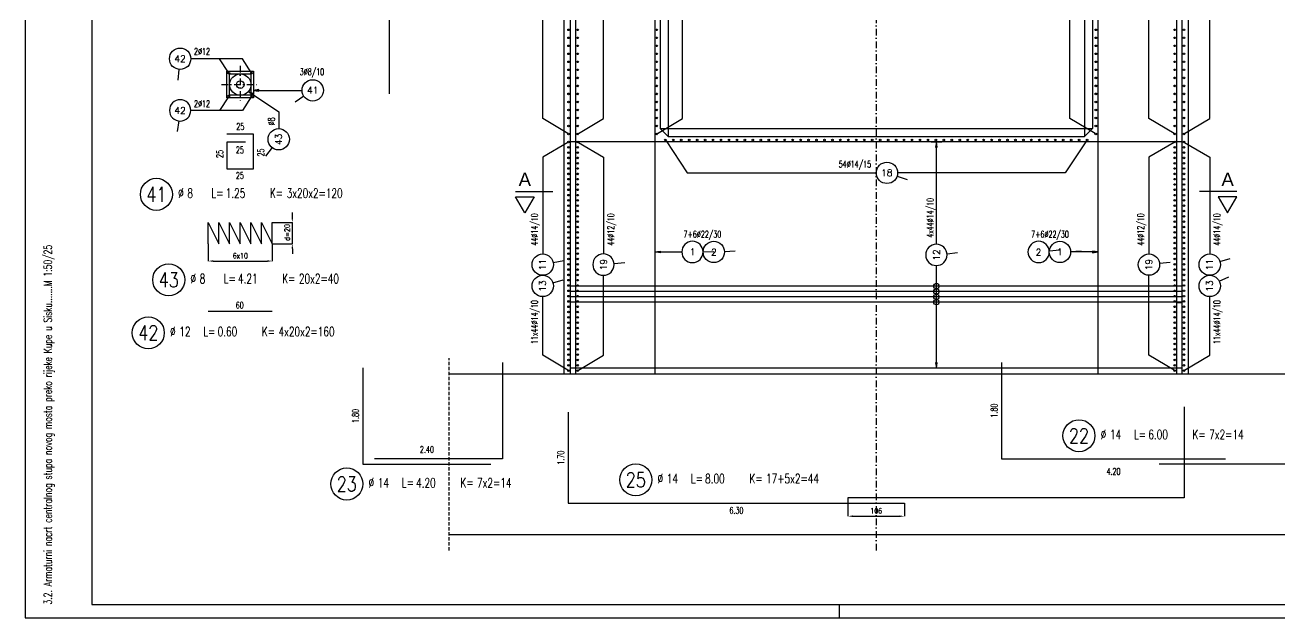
# Model space of a CAD drawing. Extents: x 29670 to 39758, y 69667 to 72992.
# Drawn here: x 29670 to 32021, y 69667 to 70777 of the extents above; entities that cross this region are included whole.
import ezdxf
from ezdxf.enums import TextEntityAlignment as Align

# ---------------------------------------------------------------- set-up
doc = ezdxf.new("R2010")
doc.units = 0
doc.header["$LTSCALE"] = 50
doc.header["$PDMODE"] = 34
doc.header["$PDSIZE"] = 5
for name, pattern in [('CENTER', [0.47, 0.25, -0.1, 0.02, -0.1]), ('HIDDEN', [9.525, 6.35, -3.175]), ('HIDDEN2', [0.1875, 0.125, -0.0625])]:
    doc.linetypes.add(name, pattern=pattern)
doc.layers.get('DEFPOINTS').update_dxf_attribs({"linetype": 'CONTINUOUS'})
for name, color, linetype in [('ARM', 1, 'CONTINUOUS'), ('ARM-I', 6, 'CONTINUOUS'), ('BETON', 7, 'CONTINUOUS'), ('BETON TANKO', 40, 'CONTINUOUS'), ('CRTICA', 7, 'CONTINUOUS'), ('FILE', 8, 'CONTINUOUS'), ('KOTE', 4, 'CONTINUOUS'), ('NEVIDLJIVO', 9, 'HIDDEN2'), ('OSI', 2, 'CENTER'), ('POM', 9, 'CONTINUOUS'), ('TANKO', 8, 'CONTINUOUS'), ('TEKST', 7, 'CONTINUOUS')]:
    doc.layers.add(name, color=color, linetype=linetype)
doc.styles.add('KOTE', font='romans.shx', dxfattribs={"width": 0.7})
doc.styles.add('NASLOV', font='ARIAL.TTF')
doc.styles.get("Standard").update_dxf_attribs({"font": 'romans.shx', "width": 0.9})
doc.dimstyles.new('M-50', dxfattribs={"dimscale": 50, "dimtxt": 0.2, "dimasz": 0.185, "dimexe": 0, "dimexo": 0, "dimgap": 0.1, "dimtad": 1, "dimdec": 0, "dimzin": 0, "dimdsep": 46, "dimtxsty": 'KOTE', "dimcen": 0.09, "dimclrd": 256, "dimclre": 256, "dimclrt": 2, "dimadec": 0, "dimazin": 0, "dimtfac": 1, "dimtdec": 0, "dimtix": 1, "dimtmove": 2, "dimatfit": 3, "dimfxl": 0, "dimtolj": 1, "dimtzin": 0, "dimarcsym": 0})

# ---------------------------------------------------------------- blocks, each defined once
blk = doc.blocks.new('STR')
at = {"layer": 'KOTE', "color": 9}
blk.add_lwpolyline([(-1, 0.17), (-1, -0.17), (0, 0)], close=True, dxfattribs=at)
at = {"layer": 'KOTE', "color": 9, "linetype": 'ByBlock'}
blk.add_solid([(-1, 0.17), (-1, -0.17), (0, 0)], dxfattribs=at)
blk = doc.blocks.new('P')
at = {"layer": 'KOTE'}
blk.add_circle((0, 0), 0.4, dxfattribs=at)
blk.add_attdef('P', text='', height=0.25, dxfattribs=at).set_placement((-0.004, 0.004), align=Align.MIDDLE)
blk = doc.blocks.new('S')
at = {"layer": 'KOTE', "color": 9}
blk.add_line((0, 1), (0, -1), dxfattribs=at)
blk.add_lwpolyline([(-1, 0.17), (-1, -0.17), (0, 0)], close=True, dxfattribs=at)
at = {"layer": 'KOTE', "color": 9, "linetype": 'ByBlock'}
blk.add_solid([(-1, 0.17), (-1, -0.17), (0, 0)], dxfattribs=at)
blk = doc.blocks.new('*D315')
at = {"layer": 'DEFPOINTS', "color": 0}
for p in [(31211.5, 69892.2), (31317.5, 69882.2), (31317.5, 69857.5)]:
    blk.add_point(p, dxfattribs=at)
at = {"layer": 'TANKO', "lineweight": -2}
for p, q in [((31211.5, 69892.2), (31211.5, 69857.5)), ((31317.5, 69882.2), (31317.5, 69857.5)), ((31220.7, 69857.5), (31308.2, 69857.5))]:
    blk.add_line(p, q, dxfattribs=at)
at = {"layer": 'TANKO'}
for points in [[(31220.7, 69859), (31220.7, 69856), (31211.5, 69857.5)], [(31308.2, 69859), (31308.2, 69856), (31317.5, 69857.5)]]:
    blk.add_solid(points, dxfattribs=at)
at = {"layer": 'TANKO', "color": 2, "insert": (31264.5, 69867.5), "char_height": 10, "attachment_point": 5, "style": 'KOTE'}
blk.add_mtext('\\A1;106', dxfattribs=at)
blk = doc.blocks.new('POZ')
at = {"layer": 'ARM-I'}
blk.add_circle((0, 0), 0.6, dxfattribs=at)
at = {"layer": 'ARM', "width": 0.7}
for s, p in [('%%c', (0.814, -0.125)), ('L=', (2.064, -0.125)), ('K=', (4.256, -0.125))]:
    blk.add_text(s, height=0.35, dxfattribs=at).set_placement(p)
for tag, p in [('VA', (0.879, 0.435)), ('FI', (1.162, -0.13)), ('DUZ', (2.598, -0.13)), ('KOM', (4.881, -0.13))]:
    blk.add_attdef(tag, p, '', height=0.35, dxfattribs=at)
at = {"layer": 'ARM', "width": 0.7, "flags": 1}
for tag, p in [('TIP', (1.038, -0.896)), ('A', (1.162, -1.411)), ('B', (1.162, -1.918)), ('C', (1.162, -2.426)), ('D', (1.162, -2.934)), ('E', (1.162, -3.441)), ('F', (1.162, -3.949)), ('G', (1.162, -4.457)), ('H', (1.162, -4.964)), ('I', (1.162, -5.472)), ('J', (1.162, -5.98)), ('K', (1.162, -6.487)), ('L', (1.162, -6.995)), ('M', (1.162, -7.503)), ('N', (1.162, -8.011))]:
    blk.add_attdef(tag, p, '', height=0.35, dxfattribs=at)
at = {"layer": 'ARM-I', "width": 0.8}
blk.add_attdef('POZ', text='', height=0.55, dxfattribs=at).set_placement((0, 0), align=Align.MIDDLE)
blk = doc.blocks.new('*D334')
at = {"layer": 'DEFPOINTS', "color": 0}
for p in [(30012.9, 70367.3), (30132.9, 70367.3), (30132.9, 70335.1)]:
    blk.add_point(p, dxfattribs=at)
at = {"layer": 'TANKO', "lineweight": -2}
for p, q in [((30012.9, 70367.3), (30012.9, 70335.1)), ((30132.9, 70367.3), (30132.9, 70335.1)), ((30022.1, 70335.1), (30123.6, 70335.1))]:
    blk.add_line(p, q, dxfattribs=at)
at = {"layer": 'TANKO'}
for points in [[(30022.1, 70336.7), (30022.1, 70333.6), (30012.9, 70335.1)], [(30123.6, 70336.7), (30123.6, 70333.6), (30132.9, 70335.1)]]:
    blk.add_solid(points, dxfattribs=at)
at = {"layer": 'TANKO', "color": 2, "insert": (30072.9, 70345.1), "char_height": 10, "attachment_point": 5, "style": 'KOTE'}
blk.add_mtext('\\A1;6x10', dxfattribs=at)
blk = doc.blocks.new('*D335')
at = {"layer": 'DEFPOINTS', "color": 0}
for p in [(30132.9, 70407.3), (30170.4, 70407.3), (30132.9, 70367.3)]:
    blk.add_point(p, dxfattribs=at)
at = {"layer": 'TANKO', "lineweight": -2}
for p, q in [((30170.4, 70416.6), (30170.4, 70425.8)), ((30132.9, 70407.3), (30170.4, 70407.3)), ((30170.4, 70367.3), (30170.4, 70407.3)), ((30132.9, 70367.3), (30170.4, 70367.3)), ((30170.4, 70358.1), (30170.4, 70348.8))]:
    blk.add_line(p, q, dxfattribs=at)
at = {"layer": 'TANKO'}
for points in [[(30168.8, 70416.6), (30171.9, 70416.6), (30170.4, 70407.3)], [(30168.8, 70358.1), (30171.9, 70358.1), (30170.4, 70367.3)]]:
    blk.add_solid(points, dxfattribs=at)
at = {"layer": 'TANKO', "color": 2, "insert": (30160.7, 70388.6), "char_height": 10, "attachment_point": 5, "rotation": 90, "style": 'KOTE'}
blk.add_mtext('\\A1;d=20', dxfattribs=at)

msp = doc.modelspace()

# ---------------------------------------------------------------- linework, layer by layer
at = {"layer": 'ARM'}
for p, q in [((30691.5, 70123.2), (30691.5, 72158.1)), ((30701.5, 70123.2), (30701.5, 72158.1)), ((31827.5, 70123.2), (31827.5, 72158.1)), ((31837.5, 70123.2), (31837.5, 72158.1)), ((30849.5, 72030.1), (30849.5, 70123.2)), ((31679.5, 72030.1), (31679.5, 70123.2)), ((31837.5, 70558.2), (30691.5, 70558.2)), ((31837.5, 70288.2), (30691.5, 70288.2)), ((31837.5, 70278.2), (30691.5, 70278.2)), ((31837.5, 70268.2), (30691.5, 70268.2)), ((31837.5, 70258.2), (30691.5, 70258.2)), ((31837.5, 70134.7), (30691.5, 70134.7))]:
    msp.add_line(p, q, dxfattribs=at)
msp.add_lwpolyline([(30047.9, 70690.4), (30097.9, 70690.4), (30097.9, 70640.4), (30047.9, 70640.4)], close=True, dxfattribs=at)
msp.add_circle((30072.9, 70665.4), 20, dxfattribs=at)
at = {"layer": 'ARM-I'}
for p, q in [((30012.9, 70367.3), (30012.9, 70407.3)), ((30012.9, 70407.3), (30032.9, 70367.3)), ((30032.9, 70367.3), (30032.9, 70407.3)), ((30032.9, 70407.3), (30052.9, 70367.3)), ((30052.9, 70367.3), (30052.9, 70407.3)), ((30052.9, 70407.3), (30072.9, 70367.3)), ((30072.9, 70367.3), (30072.9, 70407.3)), ((30072.9, 70407.3), (30092.9, 70367.3)), ((30092.9, 70367.3), (30092.9, 70407.3)), ((30092.9, 70407.3), (30112.9, 70367.3)), ((30112.9, 70367.3), (30112.9, 70407.3)), ((30112.9, 70407.3), (30132.9, 70367.3)), ((30132.9, 70367.3), (30132.9, 70407.3))]:
    msp.add_line(p, q, dxfattribs=at)
for points in [[(30352.2, 70648.2), (30352.2, 71848.2)], [(30082.9, 70557.9), (30047.9, 70557.9), (30047.9, 70507.9), (30097.9, 70507.9), (30097.9, 70572.9), (30047.9, 70572.9)], [(30012.9, 70241.6), (30132.9, 70241.6)], [(30564.1, 70145.2), (30564.1, 69965.2), (30324.1, 69965.2)], [(31499.1, 70145.2), (31499.1, 69965.2), (31919.1, 69965.2)], [(30302.5, 70135.2), (30302.5, 69955.2), (30542.5, 69955.2)], [(32215, 70135.2), (32215, 69955.2), (31795, 69955.2)], [(30687.5, 70052.2), (30687.5, 69882.2), (31317.5, 69882.2)], [(31841.5, 70062.2), (31841.5, 69892.2), (31211.5, 69892.2)]]:
    msp.add_lwpolyline(points, dxfattribs=at)
at = {"layer": 'BETON'}
for p, q in [((30679.5, 70123.2), (30679.5, 72170.1)), ((30679.5, 70123.2), (30679.5, 72170.1)), ((31849.5, 70123.2), (31849.5, 72170.1)), ((31849.5, 70123.2), (31849.5, 72170.1)), ((30859.5, 71825.1), (30859.5, 70583.2)), ((31669.5, 71825.1), (31669.5, 70583.2)), ((30859.5, 70583.2), (30874.5, 70568.2)), ((30874.5, 70568.2), (31654.5, 70568.2)), ((31669.5, 70583.2), (31654.5, 70568.2)), ((32064.5, 70123.2), (30464.5, 70123.2)), ((30464.5, 69823.2), (32064.5, 69823.2))]:
    msp.add_line(p, q, dxfattribs=at)
for points in [[(29669.6, 69667.2), (38595.8, 69667.2), (38595.8, 72991.7), (29669.6, 72991.7)], [(29794.6, 69692.2), (38570.8, 69692.2), (38570.8, 72966.7), (29794.6, 72966.7)]]:
    msp.add_lwpolyline(points, close=True, dxfattribs=at)
at = {"layer": 'BETON TANKO'}
msp.add_lwpolyline([(30052.9, 70685.4), (30092.9, 70685.4), (30092.9, 70645.4), (30052.9, 70645.4)], close=True, dxfattribs=at)
msp.add_circle((30072.9, 70665.4), 7.1, dxfattribs=at)
at = {"layer": 'CRTICA'}
for p, q in [((29957.9, 70693.8), (29955.6, 70674)), ((30192.1, 70643.6), (30175.4, 70632.5)), ((29957.4, 70597.3), (29954.5, 70577.5)), ((30132.4, 70547.4), (30120.1, 70531.6)), ((31303.5, 70494.1), (31322.6, 70488)), ((30940.2, 70352.5), (30960.2, 70352.9)), ((30980.2, 70353.2), (31000.2, 70354.2)), ((31588.6, 70354.1), (31608.5, 70356.1)), ((31628.7, 70353.1), (31648.7, 70354)), ((30659.2, 70332.2), (30678.9, 70335.9)), ((30773.3, 70330.5), (30793.2, 70332.5)), ((31397.2, 70348.9), (31417.1, 70351.2)), ((31795.4, 70330.9), (31815.3, 70333.3)), ((31908.5, 70334.4), (31927.7, 70340.2)), ((31907.4, 70297.2), (31925.5, 70305.8)), ((30658.7, 70294.2), (30677.9, 70299.9))]:
    msp.add_line(p, q, dxfattribs=at)
at = {"layer": 'FILE'}
msp.add_line((31195.8, 69667.2), (31195.8, 69692.2), dxfattribs=at)
at = {"layer": 'KOTE'}
for centre, radius in [((30687.9, 70767.9), 1.5), ((30687.9, 70752.9), 1.5), ((30705.1, 70767.9), 1.5), ((30705.1, 70752.9), 1.5), ((30853.1, 70767.9), 1.5), ((30853.1, 70752.9), 1.5), ((31675.9, 70767.9), 1.5), ((31675.9, 70752.9), 1.5), ((31823.9, 70767.9), 1.5), ((31823.9, 70752.9), 1.5), ((31841.1, 70767.9), 1.5), ((31841.1, 70752.9), 1.5), ((30687.9, 70738), 1.5), ((30705.1, 70738), 1.5), ((30853.1, 70738), 1.5), ((31675.9, 70738), 1.5), ((31823.9, 70738), 1.5), ((31841.1, 70738), 1.5), ((30687.9, 70723), 1.5), ((30687.9, 70708), 1.5), ((30705.1, 70723), 1.5), ((30705.1, 70708), 1.5), ((30853.1, 70723), 1.5), ((30853.1, 70708), 1.5), ((31675.9, 70723), 1.5), ((31675.9, 70708), 1.5), ((31823.9, 70723), 1.5), ((31823.9, 70708), 1.5), ((31841.1, 70723), 1.5), ((31841.1, 70708), 1.5), ((30051.5, 70686.8), 1.5), ((30094.3, 70686.8), 1.5), ((30687.9, 70693), 1.5), ((30705.1, 70693), 1.5), ((30853.1, 70693), 1.5), ((31675.9, 70693), 1.5), ((31823.9, 70693), 1.5), ((31841.1, 70693), 1.5), ((30687.9, 70678), 1.5), ((30687.9, 70663), 1.5), ((30705.1, 70678), 1.5), ((30705.1, 70663), 1.5), ((30853.1, 70678), 1.5), ((30853.1, 70663), 1.5), ((31675.9, 70678), 1.5), ((31675.9, 70663), 1.5), ((31823.9, 70678), 1.5), ((31823.9, 70663), 1.5), ((31841.1, 70678), 1.5), ((31841.1, 70663), 1.5), ((30051.5, 70644), 1.5), ((30094.3, 70644), 1.5), ((30687.9, 70648), 1.5), ((30687.9, 70633), 1.5), ((30705.1, 70648), 1.5), ((30705.1, 70633), 1.5), ((30853.1, 70648), 1.5), ((30853.1, 70633), 1.5), ((31675.9, 70648), 1.5), ((31675.9, 70633), 1.5), ((31823.9, 70648), 1.5), ((31823.9, 70633), 1.5), ((31841.1, 70648), 1.5), ((31841.1, 70633), 1.5), ((30687.9, 70618), 1.5), ((30705.1, 70618), 1.5), ((30853.1, 70618), 1.5), ((31675.9, 70618), 1.5), ((31823.9, 70618), 1.5), ((31841.1, 70618), 1.5), ((30687.9, 70603), 1.5), ((30687.9, 70588), 1.5), ((30705.1, 70603), 1.5), ((30705.1, 70588), 1.5), ((30853.1, 70603), 1.5), ((30853.1, 70588), 1.5), ((31675.9, 70603), 1.5), ((31675.9, 70588), 1.5), ((31823.9, 70603), 1.5), ((31823.9, 70588), 1.5), ((31841.1, 70603), 1.5), ((31841.1, 70588), 1.5), ((30687.9, 70573), 1.5), ((30705.1, 70573), 1.5), ((30853.1, 70573), 1.5), ((30869.3, 70561.8), 1.5), ((30884.2, 70561.8), 1.5), ((30899.1, 70561.8), 1.5), ((30914.1, 70561.8), 1.5), ((30929, 70561.8), 1.5), ((30943.9, 70561.8), 1.5), ((30958.8, 70561.8), 1.5), ((30973.7, 70561.8), 1.5), ((30988.6, 70561.8), 1.5), ((31003.5, 70561.8), 1.5), ((31018.4, 70561.8), 1.5), ((31033.3, 70561.8), 1.5), ((31048.3, 70561.8), 1.5), ((31063.2, 70561.8), 1.5), ((31078.1, 70561.8), 1.5), ((31093, 70561.8), 1.5), ((31107.9, 70561.8), 1.5), ((31122.8, 70561.8), 1.5), ((31137.7, 70561.8), 1.5), ((31152.6, 70561.8), 1.5), ((31167.6, 70561.8), 1.5), ((31182.5, 70561.8), 1.5), ((31197.4, 70561.8), 1.5), ((31212.3, 70561.8), 1.5), ((31227.2, 70561.8), 1.5), ((31242.1, 70561.8), 1.5), ((31257, 70561.8), 1.5), ((31271.9, 70561.8), 1.5), ((31286.9, 70561.8), 1.5), ((31301.8, 70561.8), 1.5), ((31316.7, 70561.8), 1.5), ((31331.6, 70561.8), 1.5), ((31346.5, 70561.8), 1.5), ((31361.4, 70561.8), 1.5), ((31376.3, 70561.8), 1.5), ((31391.2, 70561.8), 1.5), ((31406.1, 70561.8), 1.5), ((31421.1, 70561.8), 1.5), ((31436, 70561.8), 1.5), ((31450.9, 70561.8), 1.5), ((31465.8, 70561.8), 1.5), ((31480.7, 70561.8), 1.5), ((31495.6, 70561.8), 1.5), ((31510.5, 70561.8), 1.5), ((31525.4, 70561.8), 1.5), ((31540.4, 70561.8), 1.5), ((31555.3, 70561.8), 1.5), ((31570.2, 70561.8), 1.5), ((31585.1, 70561.8), 1.5), ((31600, 70561.8), 1.5), ((31614.9, 70561.8), 1.5), ((31629.8, 70561.8), 1.5), ((31644.7, 70561.8), 1.5), ((31659.7, 70561.8), 1.5), ((31675.9, 70573), 1.5), ((31823.9, 70573), 1.5), ((31841.1, 70573), 1.5), ((30687.9, 70558), 1.5), ((30687.9, 70548.1), 1.5), ((30687.9, 70538.1), 1.5), ((30705.1, 70558), 1.5), ((30705.1, 70548.1), 1.5), ((30705.1, 70538.1), 1.5), ((31823.9, 70558), 1.5), ((31823.9, 70548.1), 1.5), ((31823.9, 70538.1), 1.5), ((31841.1, 70558), 1.5), ((31841.1, 70548.1), 1.5), ((31841.1, 70538.1), 1.5), ((30687.9, 70528.2), 1.5), ((30687.9, 70518.2), 1.5), ((30705.1, 70528.2), 1.5), ((30705.1, 70518.2), 1.5), ((31823.9, 70528.2), 1.5), ((31823.9, 70518.2), 1.5), ((31841.1, 70528.2), 1.5), ((31841.1, 70518.2), 1.5), ((30687.9, 70508.3), 1.5), ((30687.9, 70498.3), 1.5), ((30705.1, 70508.3), 1.5), ((30705.1, 70498.3), 1.5), ((31823.9, 70508.3), 1.5), ((31823.9, 70498.3), 1.5), ((31841.1, 70508.3), 1.5), ((31841.1, 70498.3), 1.5), ((30687.9, 70488.4), 1.5), ((30687.9, 70478.4), 1.5), ((30687.9, 70468.5), 1.5), ((30705.1, 70488.4), 1.5), ((30705.1, 70478.4), 1.5), ((30705.1, 70468.5), 1.5), ((31823.9, 70488.4), 1.5), ((31823.9, 70478.4), 1.5), ((31823.9, 70468.5), 1.5), ((31841.1, 70488.4), 1.5), ((31841.1, 70478.4), 1.5), ((31841.1, 70468.5), 1.5), ((30687.9, 70458.5), 1.5), ((30687.9, 70448.6), 1.5), ((30705.1, 70458.5), 1.5), ((30705.1, 70448.6), 1.5), ((31823.9, 70458.5), 1.5), ((31823.9, 70448.6), 1.5), ((31841.1, 70458.5), 1.5), ((31841.1, 70448.6), 1.5), ((30687.9, 70438.6), 1.5), ((30687.9, 70428.7), 1.5), ((30705.1, 70438.6), 1.5), ((30705.1, 70428.7), 1.5), ((31823.9, 70438.6), 1.5), ((31823.9, 70428.7), 1.5), ((31841.1, 70438.6), 1.5), ((31841.1, 70428.7), 1.5), ((30687.9, 70418.7), 1.5), ((30687.9, 70408.8), 1.5), ((30687.9, 70398.8), 1.5), ((30705.1, 70418.7), 1.5), ((30705.1, 70408.8), 1.5), ((30705.1, 70398.8), 1.5), ((31823.9, 70418.7), 1.5), ((31823.9, 70408.8), 1.5), ((31823.9, 70398.8), 1.5), ((31841.1, 70418.7), 1.5), ((31841.1, 70408.8), 1.5), ((31841.1, 70398.8), 1.5), ((30687.9, 70388.8), 1.5), ((30687.9, 70378.9), 1.5), ((30705.1, 70388.8), 1.5), ((30705.1, 70378.9), 1.5), ((31823.9, 70388.8), 1.5), ((31823.9, 70378.9), 1.5), ((31841.1, 70388.8), 1.5), ((31841.1, 70378.9), 1.5), ((30687.9, 70368.9), 1.5), ((30687.9, 70359), 1.5), ((30705.1, 70368.9), 1.5), ((30705.1, 70359), 1.5), ((31823.9, 70368.9), 1.5), ((31823.9, 70359), 1.5), ((31841.1, 70368.9), 1.5), ((31841.1, 70359), 1.5), ((30687.9, 70349), 1.5), ((30687.9, 70339.1), 1.5), ((30687.9, 70329.1), 1.5), ((30705.1, 70349), 1.5), ((30705.1, 70339.1), 1.5), ((30705.1, 70329.1), 1.5), ((31823.9, 70349), 1.5), ((31823.9, 70339.1), 1.5), ((31823.9, 70329.1), 1.5), ((31841.1, 70349), 1.5), ((31841.1, 70339.1), 1.5), ((31841.1, 70329.1), 1.5), ((30687.9, 70319.2), 1.5), ((30687.9, 70309.2), 1.5), ((30705.1, 70319.2), 1.5), ((30705.1, 70309.2), 1.5), ((31823.9, 70319.2), 1.5), ((31823.9, 70309.2), 1.5), ((31841.1, 70319.2), 1.5), ((31841.1, 70309.2), 1.5), ((30687.9, 70299.3), 1.5), ((30687.9, 70289.3), 1.5), ((30687.9, 70279.4), 1.5), ((30705.1, 70299.3), 1.5), ((30705.1, 70289.3), 1.5), ((30705.1, 70279.4), 1.5), ((31377.3, 70288.2), 5), ((31377.3, 70278.2), 5), ((31823.9, 70299.3), 1.5), ((31823.9, 70289.3), 1.5), ((31823.9, 70279.4), 1.5), ((31841.1, 70299.3), 1.5), ((31841.1, 70289.3), 1.5), ((31841.1, 70279.4), 1.5), ((30687.9, 70269.4), 1.5), ((30687.9, 70259.5), 1.5), ((30705.1, 70269.4), 1.5), ((30705.1, 70259.5), 1.5), ((31377.3, 70268.2), 5), ((31377.3, 70258.2), 5), ((31823.9, 70269.4), 1.5), ((31823.9, 70259.5), 1.5), ((31841.1, 70269.4), 1.5), ((31841.1, 70259.5), 1.5), ((30687.9, 70249.5), 1.5), ((30687.9, 70239.6), 1.5), ((30705.1, 70249.5), 1.5), ((30705.1, 70239.6), 1.5), ((31823.9, 70249.5), 1.5), ((31823.9, 70239.6), 1.5), ((31841.1, 70249.5), 1.5), ((31841.1, 70239.6), 1.5), ((30687.9, 70229.6), 1.5), ((30687.9, 70219.7), 1.5), ((30687.9, 70209.7), 1.5), ((30705.1, 70229.6), 1.5), ((30705.1, 70219.7), 1.5), ((30705.1, 70209.7), 1.5), ((31823.9, 70229.6), 1.5), ((31823.9, 70219.7), 1.5), ((31823.9, 70209.7), 1.5), ((31841.1, 70229.6), 1.5), ((31841.1, 70219.7), 1.5), ((31841.1, 70209.7), 1.5), ((30687.9, 70199.8), 1.5), ((30687.9, 70189.8), 1.5), ((30705.1, 70199.8), 1.5), ((30705.1, 70189.8), 1.5), ((31823.9, 70199.8), 1.5), ((31823.9, 70189.8), 1.5), ((31841.1, 70199.8), 1.5), ((31841.1, 70189.8), 1.5), ((30687.9, 70179.9), 1.5), ((30687.9, 70169.9), 1.5), ((30705.1, 70179.9), 1.5), ((30705.1, 70169.9), 1.5), ((31823.9, 70179.9), 1.5), ((31823.9, 70169.9), 1.5), ((31841.1, 70179.9), 1.5), ((31841.1, 70169.9), 1.5), ((30687.9, 70160), 1.5), ((30687.9, 70150), 1.5), ((30687.9, 70140.1), 1.5), ((30705.1, 70160), 1.5), ((30705.1, 70150), 1.5), ((30705.1, 70140.1), 1.5), ((31823.9, 70160), 1.5), ((31823.9, 70150), 1.5), ((31823.9, 70140.1), 1.5), ((31841.1, 70160), 1.5), ((31841.1, 70150), 1.5), ((31841.1, 70140.1), 1.5), ((30687.9, 70130.1), 1.5), ((30705.1, 70130.1), 1.5), ((31823.9, 70130.1), 1.5), ((31841.1, 70130.1), 1.5)]:
    msp.add_circle(centre, radius, dxfattribs=at)
at = {"layer": 'NEVIDLJIVO'}
msp.add_line((30464.5, 69793.2), (30464.5, 70153.2), dxfattribs=at)
at = {"layer": 'OSI'}
for p, q in [((31264.5, 72250.1), (31264.5, 69793.2)), ((30072.9, 70700.4), (30072.9, 70630.4)), ((30037.9, 70665.4), (30107.9, 70665.4))]:
    msp.add_line(p, q, dxfattribs=at)
at = {"layer": 'POM'}
for p, q in [((30874.5, 71840.1), (30874.5, 70568.2)), ((31654.5, 71840.1), (31654.5, 70568.2)), ((30859.5, 70583.2), (31669.5, 70583.2))]:
    msp.add_line(p, q, dxfattribs=at)
at = {"layer": 'TANKO'}
for p, q in [((30753.4, 70601.7), (30753.4, 71097.7)), ((30901.4, 70601.7), (30901.4, 71097.7)), ((31627.6, 70601.7), (31627.6, 71097.7)), ((31775.6, 70601.7), (31775.6, 71097.7)), ((30639.6, 70601.7), (30639.6, 71057.7)), ((31889.4, 70601.7), (31889.4, 71057.7)), ((30077, 70713.7), (29980.2, 70713.7)), ((30050.7, 70688.1), (30034.2, 70713.7)), ((30093.5, 70688.1), (30077, 70713.7)), ((30050.7, 70642.7), (30034.2, 70617.1)), ((30093.5, 70642.7), (30077, 70617.1)), ((30088.2, 70652.5), (30144.8, 70614.3)), ((30097.9, 70654.6), (30188.7, 70654.6)), ((30077, 70617.1), (29980.2, 70617.1)), ((30144.8, 70614.3), (30144.8, 70583.1)), ((30686.6, 70573.8), (30639.6, 70601.7)), ((30706.4, 70573.8), (30753.4, 70601.7)), ((30854.4, 70573.8), (30901.4, 70601.7)), ((31674.6, 70573.8), (31627.6, 70601.7)), ((31822.6, 70573.8), (31775.6, 70601.7)), ((31842.4, 70573.8), (31889.4, 70601.7)), ((30686.6, 70557.3), (30639.6, 70529.4)), ((30706.4, 70557.3), (30753.4, 70529.4)), ((30870.6, 70560), (30910.5, 70500.2, 0)), ((31377.3, 70366.7), (31377.3, 70558.2)), ((31658.4, 70560), (31618.5, 70500.2, 0)), ((31822.6, 70557.3), (31775.6, 70529.4)), ((31842.4, 70557.3), (31889.4, 70529.4)), ((30639.6, 70529.4), (30639.6, 70348.5)), ((30753.4, 70529.4), (30753.4, 70348.5)), ((31775.6, 70529.4), (31775.6, 70348.5)), ((31889.4, 70529.4), (31889.4, 70348.5)), ((30910.5, 70500.2), (31264.5, 70500.2)), ((31618.5, 70500.2), (31304.5, 70500.2)), ((30849.5, 70352.1), (30900.2, 70352.1)), ((31679.5, 70352.1), (31628.7, 70352.1)), ((30753.4, 70158.8), (30753.4, 70308.5)), ((31377.3, 70134.7), (31377.3, 70326.7)), ((31775.6, 70158.8), (31775.6, 70308.5)), ((30639.6, 70158.8), (30639.6, 70268.5)), ((31827.5, 70257.5), (31837.5, 70257.5)), ((31889.4, 70158.8), (31889.4, 70268.5)), ((30686.6, 70130.9), (30639.6, 70158.8)), ((30706.4, 70130.9), (30753.4, 70158.8)), ((31822.6, 70130.9), (31775.6, 70158.8)), ((31842.4, 70130.9), (31889.4, 70158.8))]:
    msp.add_line(p, q, dxfattribs=at)
at = {"layer": 'TEKST', "linetype": 'HIDDEN'}
for p, q in [((30588.5, 70465.5), (30658.5, 70465.5)), ((31940.5, 70465.5), (31870.5, 70465.5))]:
    msp.add_line(p, q, dxfattribs=at)
at = {"layer": 'TEKST'}
for points in [[(30588.5, 70455.5), (30623.5, 70455.5), (30606, 70425.1)], [(31940.5, 70455.5), (31905.5, 70455.5), (31923, 70425.1)]]:
    msp.add_lwpolyline(points, close=True, dxfattribs=at)

# ---------------------------------------------------------------- block references
at = {"layer": 'KOTE'}
ref = msp.add_blockref('P', (29960.2, 70713.7), dxfattribs=dict(at, xscale=50, yscale=50, zscale=50))
ref.add_attrib('P', '42', dxfattribs={"height": 12.5}).set_placement((29960, 70713.9), align=Align.MIDDLE)
ref = msp.add_blockref('P', (30208.7, 70654.6), dxfattribs=dict(at, xscale=50, yscale=50, zscale=50))
ref.add_attrib('P', '41', dxfattribs={"height": 12.5}).set_placement((30208.6, 70654.8), align=Align.MIDDLE)
ref = msp.add_blockref('P', (29960.2, 70617.1), dxfattribs=dict(at, xscale=-50, yscale=50, zscale=50, rotation=180))
ref.add_attrib('P', '42', dxfattribs={"height": 12.5}).set_placement((29960, 70616.9), align=Align.MIDDLE)
at = {"layer": 'KOTE', "yscale": 10, "zscale": 10}
for name, p, xscale, rotation in [('STR', (30097.9, 70654.6), 10, 180), ('S', (31377.3, 70558.2), 10, 90), ('STR', (30849.5, 70352.1), -10, 1.55875312657372e-11), ('STR', (31679.5, 70352.1), 10, 359.9999999999844), ('S', (31377.3, 70134.7), 10, 270)]:
    msp.add_blockref(name, p, dxfattribs=dict(at, xscale=xscale, rotation=rotation))
at = {"layer": 'KOTE'}
ref = msp.add_blockref('P', (30144.8, 70563.1), dxfattribs=dict(at, xscale=50, yscale=50, zscale=50, rotation=90))
ref.add_attrib('P', '43', dxfattribs={"height": 12.5, "rotation": 90}).set_placement((30144.6, 70562.9), align=Align.MIDDLE)
ref = msp.add_blockref('P', (31284.5, 70500.2), dxfattribs=dict(at, xscale=50, yscale=50, zscale=50))
ref.add_attrib('P', '18', dxfattribs={"height": 12.5}).set_placement((31284.3, 70500.4), align=Align.MIDDLE)
at = {"layer": 'KOTE', "xscale": 50, "yscale": 50, "zscale": 50}
for p, values in [((29915.6, 70460), {'POZ': '41', 'FI': '8', 'DUZ': '1.25', 'KOM': '3x20x2=120'}), ((29938.7, 70299.9), {'POZ': '43', 'FI': '8', 'DUZ': '4.21', 'KOM': '20x2=40'}), ((29900.5, 70200.8), {'POZ': '42', 'FI': '12', 'DUZ': '0.60', 'KOM': '4x20x2=160'}), ((31644.4, 70008.2), {'POZ': '22', 'FI': '14', 'DUZ': '6.00', 'KOM': '7x2=14'}), ((30814, 69925.6), {'POZ': '25', 'FI': '14', 'DUZ': '8.00', 'KOM': '17+5x2=44'}), ((30272.4, 69917.8), {'POZ': '23', 'FI': '14', 'DUZ': '4.20', 'KOM': '7x2=14'})]:
    msp.add_blockref('POZ', p, dxfattribs=at).add_auto_attribs(values)
at = {"layer": 'KOTE'}
ref = msp.add_blockref('P', (30920.2, 70352.1), dxfattribs=dict(at, xscale=-50, yscale=50, zscale=50, rotation=1.55875312657372e-11))
ref.add_attrib('P', '1', dxfattribs={"height": 12.5}).set_placement((30920.4, 70352.3), align=Align.MIDDLE)
ref = msp.add_blockref('P', (30960.2, 70352.1), dxfattribs=dict(at, xscale=50, yscale=50, zscale=50, rotation=180.0000000000155))
ref.add_attrib('P', '2', dxfattribs={"height": 12.5}).set_placement((30960.4, 70351.9), align=Align.MIDDLE)
ref = msp.add_blockref('P', (31377.3, 70346.7), dxfattribs=dict(at, xscale=-50, yscale=50, zscale=50, rotation=270))
ref.add_attrib('P', '12', dxfattribs={"height": 12.5, "rotation": 90}).set_placement((31377.5, 70346.5), align=Align.MIDDLE)
ref = msp.add_blockref('P', (31568.7, 70352.1), dxfattribs=dict(at, xscale=-50, yscale=50, zscale=50, rotation=179.9999999999845))
ref.add_attrib('P', '2', dxfattribs={"height": 12.5, "rotation": 360}).set_placement((31568.6, 70351.9), align=Align.MIDDLE)
ref = msp.add_blockref('P', (31608.7, 70352.1), dxfattribs=dict(at, xscale=50, yscale=50, zscale=50, rotation=359.9999999999844))
ref.add_attrib('P', '1', dxfattribs={"height": 12.5, "rotation": 360}).set_placement((31608.6, 70352.3), align=Align.MIDDLE)
ref = msp.add_blockref('P', (30639.6, 70328.5), dxfattribs=dict(at, xscale=50, yscale=50, zscale=50, rotation=90))
ref.add_attrib('P', '11', dxfattribs={"height": 12.5, "rotation": 90}).set_placement((30639.4, 70328.4), align=Align.MIDDLE)
ref = msp.add_blockref('P', (30753.4, 70328.5), dxfattribs=dict(at, xscale=-50, yscale=50, zscale=50, rotation=269.9999999999927))
ref.add_attrib('P', '19', dxfattribs={"height": 12.5, "rotation": 90}).set_placement((30753.6, 70328.4), align=Align.MIDDLE)
ref = msp.add_blockref('P', (31775.6, 70328.5), dxfattribs=dict(at, xscale=50, yscale=50, zscale=50, rotation=90))
ref.add_attrib('P', '19', dxfattribs={"height": 12.5, "rotation": 90}).set_placement((31775.4, 70328.4), align=Align.MIDDLE)
ref = msp.add_blockref('P', (31889.4, 70328.5), dxfattribs=dict(at, xscale=50, yscale=50, zscale=50, rotation=90))
ref.add_attrib('P', '11', dxfattribs={"height": 12.5, "rotation": 90}).set_placement((31889.2, 70328.4), align=Align.MIDDLE)
ref = msp.add_blockref('P', (30639.6, 70288.5), dxfattribs=dict(at, xscale=50, yscale=50, zscale=50, rotation=90))
ref.add_attrib('P', '13', dxfattribs={"height": 12.5, "rotation": 90}).set_placement((30639.4, 70288.4), align=Align.MIDDLE)
ref = msp.add_blockref('P', (31889.4, 70288.5), dxfattribs=dict(at, xscale=50, yscale=50, zscale=50, rotation=90))
ref.add_attrib('P', '13', dxfattribs={"height": 12.5, "rotation": 90}).set_placement((31889.2, 70288.4), align=Align.MIDDLE)
at = {"layer": 'TANKO', "xscale": 10, "yscale": 10, "zscale": 10, "rotation": 145.9860976458918}
msp.add_blockref('STR', (30088.2, 70652.5), dxfattribs=at)

# ---------------------------------------------------------------- texts
at = {"layer": 'FILE', "style": 'KOTE', "width": 0.7}
msp.add_text('3.2. Armaturni nacrt centralnog stupa novog mosta preko rijeke Kupe u Sisku.......M 1:50/25', height=15, rotation=90, dxfattribs=at).set_placement((29719.6, 69692.2))
at = {"layer": 'KOTE', "style": 'KOTE', "width": 0.7}
for p in [(29986.2, 70721.2), (29986.2, 70623.3)]:
    msp.add_text('2%%C12', height=12.5, dxfattribs=at).set_placement(p)
for s, p in [('3%%C8/10', (30207.2, 70688.3)), ('25', (30072.9, 70586.7)), ('25', (30072.1, 70543)), ('54%%c14/15', (31224.6, 70515.6)), ('25', (30072.1, 70495.1)), ('7+6%%C22/30', (30938.8, 70384.3)), ('60', (30071.9, 70252.4)), ('2.40', (30422.5, 69982.4)), ('4.20', (31709.1, 69941.4)), ('6.30', (31002.5, 69868.4))]:
    msp.add_text(s, height=12.5, dxfattribs=at).set_placement(p, align=Align.MIDDLE)
msp.add_text('%%C8', height=12.5, rotation=90, dxfattribs=at).set_placement((30137.3, 70589.1))
for s, rotation, p in [('25', 90, (30034.4, 70535.5)), ('25', 90, (30111.4, 70538.2)), ('7+6%%C22/30', 360, (31590.2, 70384.3)), ('1.80', 90, (30288.7, 70045.2)), ('1.80', 90, (31485.4, 70055.2)), ('1.70', 90, (30673.7, 69967.2))]:
    msp.add_text(s, height=12.5, rotation=rotation, dxfattribs=at).set_placement(p, align=Align.MIDDLE)
for s, p in [('4x44%%c14/10', (31371.9, 70453.3)), ('44%%c14/10', (30630.3, 70424.6)), ('44%%c12/10', (30773.3, 70424.6)), ('44%%c12/10', (31766.3, 70424.6)), ('44%%c14/10', (31909.3, 70424.6)), ('11x44%%c14/10', (30630.3, 70261.9)), ('11x44%%c14/10', (31909.3, 70261.9))]:
    msp.add_text(s, height=12.5, rotation=90, dxfattribs=at).set_placement(p, align=Align.RIGHT)
at = {"layer": 'TEKST', "style": 'NASLOV'}
for p in [(30606, 70488), (31923, 70488)]:
    msp.add_text('A', height=25, dxfattribs=at).set_placement(p, align=Align.MIDDLE)

# ---------------------------------------------------------------- dimensions: what is measured, and where the dimension line sits
at = {"layer": 'TANKO'}
dim = msp.add_linear_dim(base=(30170.4, 70407.3), p1=(30132.9, 70367.3), p2=(30132.9, 70407.3), angle=90, text='d=20', dimstyle='M-50', dxfattribs=at)
dim.commit()
dim.dimension.update_dxf_attribs({"geometry": '*D335', "text_midpoint": (30160.7, 70388.6), "dimtype": 160})
dim = msp.add_linear_dim(base=(30132.9, 70335.1), p1=(30012.9, 70367.3), p2=(30132.9, 70367.3), text='6x10', dimstyle='M-50', dxfattribs=at)
dim.commit()
dim.dimension.update_dxf_attribs({"geometry": '*D334', "text_midpoint": (30072.9, 70345.1)})
dim = msp.add_linear_dim(base=(31317.5, 69857.5), p1=(31211.5, 69892.2), p2=(31317.5, 69882.2), dimstyle='M-50', dxfattribs=at)
dim.commit()
dim.dimension.update_dxf_attribs({"geometry": '*D315', "text_midpoint": (31264.5, 69867.5)})

doc.saveas('drawing.dxf')
